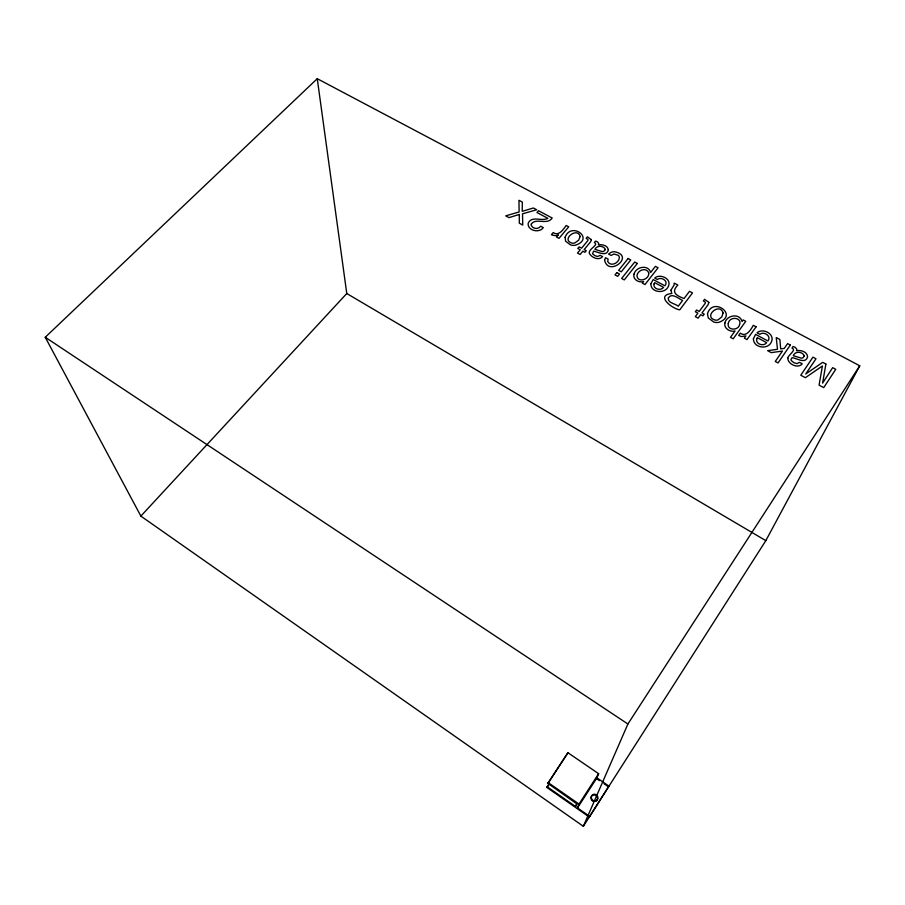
<?xml version="1.0" encoding="UTF-8"?>
<svg xmlns="http://www.w3.org/2000/svg" width="905" height="905" viewBox="0 0 905 905"><rect width="100%" height="100%" fill="white"/><g stroke="black" fill="none" stroke-linecap="round" stroke-linejoin="round"><path stroke-width="1.36" d="M547.118 786.705L575.546 806.525L576.621 803.708L547.898 783.391L567.933 752.734L598.624 773.696L596.904 777.87L577.503 807.916L589.63 816.367L589.313 817.068L546.903 787.486L549.38 783.3M567.933 752.734L547.898 783.391M577.503 807.916L579.008 804.07L598.624 773.696M583.34 826.31L627.9 724L859.75 365.801L317.259 78.69L45.25 337.26L140.863 516.099L583.34 826.31L765.822 540.636L859.75 365.801M589.313 817.068L608.941 786.128L596.904 777.87M575.546 806.525L577.13 803.979M546.903 787.486L549.154 784.081M140.863 516.099L346.773 293.514L317.259 78.69M346.773 293.514L765.822 540.636M45.25 337.26L627.9 724M596.067 778.3L599.483 780.642M604.042 783.764L608.59 786.886M548.113 782.576L579.008 804.07M593.431 801.502A3.416 3.224 51.6 0 1 592.628 801.129M591.949 800.563A3.416 3.224 51.6 0 1 591.418 799.85M591.078 799.025A3.416 3.224 51.6 0 1 593.114 795.122A3.416 3.224 51.6 0 1 597.243 797.056A3.416 3.224 51.6 0 1 595.942 801.298M519.3 214.451L519.289 223.196L522.739 225.062L522.524 213.795L536.688 209.756L533.373 207.992L522.23 211.329L522.332 202.098L518.95 200.288L519.131 211.962L505.714 215.865L508.972 217.63L519.3 214.451M531.28 224.089L531.269 225.436C532.887 229.112 538.441 229.531 540.738 226.239L543.294 227.608C539.459 233.524 527.163 230.617 528.181 223.218C531.688 215.288 541.925 221.793 547.853 218.331L536.993 212.528L538.543 210.741L552.197 218.026C547.073 225.65 536.054 217.268 531.28 224.089M648.749 272.948C649.575 279.69 637.086 283.378 636.996 275.392C637.833 269.973 646.555 266.964 648.749 272.948M753.413 338.775C753.265 348.074 768.481 350.212 771.569 341.513C774.827 333.662 762.61 327.723 757.021 332.814L759.793 334.296C763.843 331.072 771.875 335.981 767.938 340.993L755.585 334.386L753.413 338.775M604.585 260.097C608.364 277.303 635.287 255.979 614.789 251.805A6.267 4.932 7.4 0 0 610.943 252.427L608.545 254.056L611.067 255.402L614.043 254.045L618.149 255.267A3.767 2.964 7.4 0 1 619.348 257.529C619.156 262.993 610.649 267.201 607.685 261.455L608.103 259.068L605.569 257.71L604.585 260.097M608.364 249.61C607.108 257.167 597.843 251.952 593.601 251.126L592.549 253.762L594.868 255.674L597.639 256.488L600.173 255.334L602.606 256.647C598.861 260.957 591.508 257.608 589.313 253.298C588.069 249.067 599.415 244.893 594.359 242.529L595.547 241.081L597.481 241.827L598.827 243.581L598.386 244.893C602.04 244.192 607.56 245.346 608.364 249.61M650.887 283.706C650.525 292.801 665.243 294.306 668.399 286.285C671.996 278.751 660.005 273.253 654.688 278.061L657.313 279.475C661.182 276.376 669.044 281.048 664.892 285.799L653.218 279.555L650.887 283.706M707.484 313.752L708.287 317.96L713.615 321.942A7.862 6.233 13.2 0 0 718.887 322.316C738.819 315.223 712.744 296.229 707.484 313.752M708.853 302.383L708.106 304.68L701.986 312.926L704.203 314.126L702.925 315.845L700.708 314.646L698.106 318.153L695.323 316.648L697.925 313.153L695.323 311.75L696.601 310.03L699.203 311.433L705.244 303.322L705.312 302.146L703.355 300.969L704.576 299.329L708.853 302.383M723.095 312.938L721.817 316.897L718.05 319.85A4.355 3.462 13.2 0 1 714.52 319.884C703.298 316.071 719.984 302.134 723.095 312.938M728.299 323.424C726.568 330.438 738.276 331.049 739.566 324.691C742.417 317.067 729.238 316.049 728.299 323.424M670.854 290.234L671.838 293.458C654.779 295.335 672.358 308.843 679.734 309.849L692.517 292.892L689.508 291.297L684.056 298.514C676.216 295.607 670.696 292.247 677.845 285.064L674.202 283.118L674.089 285.03L670.854 290.234M724.894 323.062C723.627 328.492 730.312 332.373 735.041 330.981L730.459 337.339L733.197 338.809L745.754 321.298L743.175 319.929L742.021 321.535C740.03 312.791 726.455 314.997 724.894 323.062M756.682 339.058C755.494 344.251 763.865 346.785 766.648 342.667L757.281 337.644L756.682 339.058M565.116 237.291L565.602 241.183L570.444 244.859A7.455 5.837 5.2 0 0 575.478 245.198C595.196 238.694 571.078 221.058 565.116 237.291M787.825 358.21C787.61 364.127 798.301 369.048 802.237 363.81L799.534 362.362L796.966 363.629L793.957 362.724L791.287 360.597L790.959 359.511L792.124 357.667C796.615 358.075 805.518 364.398 807.599 356.887C807.396 351.751 800.778 349.816 796.513 350.721L796.83 349.262L795.224 347.316L793.097 346.479L791.999 348.086C797.192 349.862 787.633 355.258 787.825 358.21M591.406 239.689L590.546 241.85L584.166 249.588L586.236 250.696L584.913 252.314L582.831 251.194L580.128 254.486L577.514 253.072L580.229 249.791L577.786 248.479L579.121 246.873L581.564 248.185L587.865 240.572L587.99 239.474L586.168 238.366L587.447 236.839L591.406 239.689M633.975 274.192C632.505 279.487 639.111 283.141 643.636 281.557L642.369 283.163L644.971 284.555L658.082 267.756L655.424 266.341L650.638 272.462C648.365 264.17 635.785 266.726 633.975 274.192M825.892 364.059L822.6 383.109L832.668 367.668L835.756 369.319L823.72 387.623L819.059 385.1L822.419 365.982L805.36 377.702L800.789 375.236L812.95 357.147L815.993 358.776L805.699 374.003L822.702 362.351L825.892 364.059M580.162 236.533L578.657 240.187L574.845 242.925A4.129 3.235 5.2 0 1 571.451 242.959C561.089 239.225 577.639 226.601 580.162 236.533M654.055 283.978C652.686 289.023 660.899 291.218 663.569 287.394L654.711 282.643L654.055 283.978M668.331 298.118C667.573 303.141 675.65 303.582 678.218 306.241L682.608 300.437C678.908 298.933 671.476 292.055 668.331 298.118M804.24 356.072L802.826 357.95L801.321 358.165L793.312 355.699C794.884 350.721 802.995 351.468 804.24 356.072M605.207 249.69L603.703 251.386L602.255 251.567L594.902 249.361C596.734 245.357 602.753 245.379 605.072 248.785L605.207 249.69M790.314 345.077L778.04 362.95L775.268 361.457L782.44 351.05L771.275 352.633L767.621 350.665L777.497 349.307L776.241 337.565L779.884 339.511L780.676 348.844L784.228 348.459L787.565 343.606L790.314 345.077M756.082 326.807L747.01 339.579L744.34 338.131L745.912 335.913L741.308 336.581L738.706 335.416L740.324 333.142C746.014 337.678 751.026 329.658 753.265 325.314L756.082 326.807M637.324 263.446L624.28 279.905L621.633 278.48L634.699 262.043L637.324 263.446M616.825 272.597L615.004 274.894L617.674 276.342L619.506 274.045L616.825 272.597M628.093 258.525L618.613 270.369L621.283 271.817L630.751 259.939L628.093 258.525M558.261 235.062L556.575 237.065L558.996 238.354L568.702 226.838L566.168 225.481C563.51 229.214 558.589 236.703 553.215 232.562L551.473 234.61L552.242 235.108L555.613 235.707L558.261 235.062M591.282 797.384A3.428 3.235 51.4 0 0 596.282 800.529A3.428 3.235 51.4 0 0 596.225 794.726A3.428 3.235 51.4 0 0 591.282 797.384"/></g></svg>
